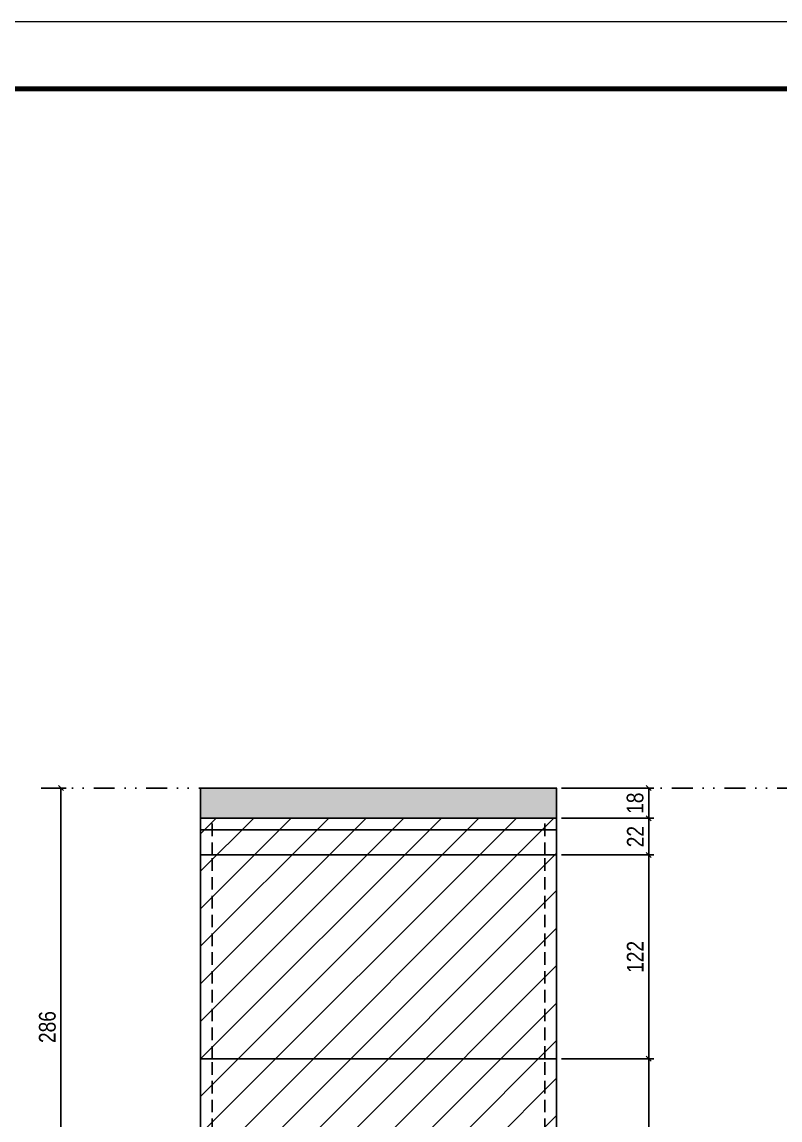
# Model space of a CAD drawing. Extents: x 808 to 7089, y -98 to 17032.
# Drawn here: x 2819 to 3273, y 10632 to 11290 of the extents above; entities that cross this region are included whole.
import ezdxf

# ---------------------------------------------------------------- set-up
doc = ezdxf.new("R2010")
doc.units = 0
for name, pattern in [('DASHED', [0.75, 0.5, -0.25]), ('DIVIDE2', [0.625, 0.25, -0.125, 0, -0.125, 0, -0.125]), ('HIDDEN', [0.375, 0.25, -0.125])]:
    doc.linetypes.add(name, pattern=pattern)
for name, color, linetype in [('COTA', 241, 'Continuous'), ('Nível', 160, 'Continuous'), ('Painéis', 200, 'Continuous'), ('SARR_2.2x7', 40, 'Continuous'), ('Sarrafo de Pressão', 42, 'HIDDEN')]:
    doc.layers.add(name, color=color, linetype=linetype)
for name, color, linetype, lineweight in [('Folhas', 255, 'Continuous', 9), ('REAPROVEITAMENTO', 251, 'Continuous', 9), ('SARRAFO DE PRESSAO', 251, 'DASHED', 9)]:
    doc.layers.add(name, color=color, linetype=linetype, lineweight=lineweight)
doc.styles.add('COTA TECNICA', font='techl___.ttf', dxfattribs={"height": 10})
doc.styles.add('COTA TECNICA-50', font='techl___.ttf', dxfattribs={"height": 10})
doc.dimstyles.new('COTA PAINEL-50', dxfattribs={"dimtxt": 10, "dimasz": 3, "dimexe": 3, "dimexo": 3, "dimgap": 3, "dimtad": 1, "dimdec": 1, "dimzin": 12, "dimdsep": 46, "dimtxsty": 'COTA TECNICA-50', "dimblk1": 'OBLIQUE', "dimblk2": 'OBLIQUE', "dimsah": 1, "dimcen": 0.9, "dimclrd": 4, "dimclre": 4, "dimclrt": 240, "dimadec": 1, "dimazin": 3, "dimtfac": 1, "dimtdec": 1, "dimtmove": 0, "dimatfit": 3, "dimfxl": 1, "dimtolj": 1, "dimtzin": 12, "dimarcsym": 0})
doc.dimstyles.new('PAINEL', dxfattribs={"dimtxt": 10, "dimasz": 3, "dimexe": 3, "dimexo": 3, "dimgap": 3, "dimtad": 1, "dimdec": 1, "dimzin": 12, "dimdsep": 46, "dimtxsty": 'COTA TECNICA', "dimblk1": 'OBLIQUE', "dimblk2": 'OBLIQUE', "dimsah": 1, "dimcen": 0.9, "dimclrd": 4, "dimclre": 4, "dimclrt": 240, "dimadec": 1, "dimazin": 3, "dimtfac": 1, "dimtdec": 1, "dimtmove": 0, "dimatfit": 3, "dimfxl": 1, "dimtolj": 1, "dimtzin": 12, "dimarcsym": 0})

# ---------------------------------------------------------------- blocks, each defined once
blk = doc.blocks.new('9999999999')
at = {"layer": 'Folhas'}
blk.add_lwpolyline([(98138.98, 34190.21), (99623.98, 34190.21), (99623.98, 35240.21), (98138.98, 35240.21)], close=True, dxfattribs=at)
at = {"layer": 'Folhas', "color": 30, "const_width": 3}
blk.add_lwpolyline([(98213.98, 34230.21), (99583.98, 34230.21), (99583.98, 35200.21), (98213.98, 35200.21)], close=True, dxfattribs=at)
blk = doc.blocks.new('_Oblique')
at = {"color": 0, "linetype": 'ByBlock', "lineweight": -2}
blk.add_line((-0.5, -0.5), (0.5, 0.5), dxfattribs=at)
blk = doc.blocks.new('*D717')
at = {"layer": 'COTA', "color": 4, "lineweight": -2, "transparency": 16777216}
for p, q in [((2833.71, 10831.02), (2845.57, 10831.02)), ((2842.57, 10545.02), (2842.57, 10831.02)), ((2833.71, 10545.02), (2845.57, 10545.02))]:
    blk.add_line(p, q, dxfattribs=at)
at = {"layer": 'Defpoints', "color": 0, "transparency": 16777216}
for p in [(2830.71, 10831.02), (2842.57, 10831.02), (2830.71, 10545.02)]:
    blk.add_point(p, dxfattribs=at)
at = {"layer": 'COTA', "color": 4, "lineweight": -2, "transparency": 16777216, "xscale": 3, "yscale": 3, "zscale": 3}
for p, rotation in [((2842.57, 10831.02), 90), ((2842.57, 10545.02), 270)]:
    blk.add_blockref('_Oblique', p, dxfattribs=dict(at, rotation=rotation))
at = {"layer": 'COTA', "color": 240, "transparency": 16777216, "insert": (2834.44, 10688.02), "char_height": 10, "attachment_point": 5, "rotation": 90, "style": 'COTA TECNICA-50'}
blk.add_mtext('\\A1;286', dxfattribs=at)
blk = doc.blocks.new('*D677')
at = {"layer": 'COTA', "color": 4, "linetype": 'ByBlock', "lineweight": -2, "transparency": 16777216}
for p, q in [((3142.12, 10669.02), (3197.2, 10669.02)), ((3194.2, 10545.02), (3194.2, 10669.02)), ((3142.12, 10545.02), (3197.2, 10545.02))]:
    blk.add_line(p, q, dxfattribs=at)
at = {"layer": 'Defpoints', "color": 0, "linetype": 'ByBlock', "transparency": 16777216}
for p in [(3139.12, 10669.02), (3194.2, 10669.02), (3139.12, 10545.02)]:
    blk.add_point(p, dxfattribs=at)
at = {"layer": 'COTA', "color": 4, "linetype": 'ByBlock', "lineweight": -2, "transparency": 16777216, "xscale": 3, "yscale": 3, "zscale": 3}
for p, rotation in [((3194.2, 10669.02), 90), ((3194.2, 10545.02), 270)]:
    blk.add_blockref('_Oblique', p, dxfattribs=dict(at, rotation=rotation))
at = {"layer": 'COTA', "color": 240, "linetype": 'ByBlock', "transparency": 16777216, "insert": (3186.13, 10607.02), "char_height": 10, "attachment_point": 5, "rotation": 90, "style": 'COTA TECNICA'}
blk.add_mtext('\\A1;124', dxfattribs=at)
blk = doc.blocks.new('*D679')
at = {"layer": 'COTA', "color": 4, "linetype": 'ByBlock', "lineweight": -2, "transparency": 16777216}
for p, q in [((3142.12, 10669.02), (3197.2, 10669.02)), ((3194.2, 10545.02), (3194.2, 10669.02)), ((3142.12, 10545.02), (3197.2, 10545.02))]:
    blk.add_line(p, q, dxfattribs=at)
at = {"layer": 'Defpoints', "color": 0, "linetype": 'ByBlock', "transparency": 16777216}
for p in [(3139.12, 10669.02), (3194.2, 10669.02), (3139.12, 10545.02)]:
    blk.add_point(p, dxfattribs=at)
at = {"layer": 'COTA', "color": 4, "linetype": 'ByBlock', "lineweight": -2, "transparency": 16777216, "xscale": 3, "yscale": 3, "zscale": 3}
for p, rotation in [((3194.2, 10669.02), 90), ((3194.2, 10545.02), 270)]:
    blk.add_blockref('_Oblique', p, dxfattribs=dict(at, rotation=rotation))
at = {"layer": 'COTA', "color": 240, "linetype": 'ByBlock', "transparency": 16777216, "insert": (3186.13, 10607.02), "char_height": 10, "attachment_point": 5, "rotation": 90, "style": 'COTA TECNICA'}
blk.add_mtext('\\A1;124', dxfattribs=at)
blk = doc.blocks.new('*D688')
at = {"layer": 'COTA', "color": 4, "lineweight": -2, "transparency": 16777216}
for p, q in [((3142.12, 10791.02), (3197.2, 10791.02)), ((3194.2, 10669.02), (3194.2, 10791.02)), ((3142.12, 10669.02), (3197.2, 10669.02))]:
    blk.add_line(p, q, dxfattribs=at)
at = {"layer": 'Defpoints', "color": 0, "transparency": 16777216}
for p in [(3139.12, 10791.02), (3194.2, 10791.02), (3139.12, 10669.02)]:
    blk.add_point(p, dxfattribs=at)
at = {"layer": 'COTA', "color": 4, "lineweight": -2, "transparency": 16777216, "xscale": 3, "yscale": 3, "zscale": 3}
for p, rotation in [((3194.2, 10791.02), 90), ((3194.2, 10669.02), 270)]:
    blk.add_blockref('_Oblique', p, dxfattribs=dict(at, rotation=rotation))
at = {"layer": 'COTA', "color": 240, "transparency": 16777216, "insert": (3186.14, 10730.02), "char_height": 10, "attachment_point": 5, "rotation": 90, "style": 'COTA TECNICA-50'}
blk.add_mtext('\\A1;122', dxfattribs=at)
blk = doc.blocks.new('*D689')
at = {"layer": 'COTA', "color": 4, "lineweight": -2, "transparency": 16777216}
for p, q in [((3142.12, 10831.02), (3197.2, 10831.02)), ((3194.2, 10813.02), (3194.2, 10831.02)), ((3142.12, 10813.02), (3197.2, 10813.02))]:
    blk.add_line(p, q, dxfattribs=at)
at = {"layer": 'Defpoints', "color": 0, "transparency": 16777216}
for p in [(3139.12, 10831.02), (3194.2, 10831.02), (3139.12, 10813.02)]:
    blk.add_point(p, dxfattribs=at)
at = {"layer": 'COTA', "color": 4, "lineweight": -2, "transparency": 16777216, "xscale": 3, "yscale": 3, "zscale": 3}
for p, rotation in [((3194.2, 10831.02), 90), ((3194.2, 10813.02), 270)]:
    blk.add_blockref('_Oblique', p, dxfattribs=dict(at, rotation=rotation))
at = {"layer": 'COTA', "color": 240, "transparency": 16777216, "insert": (3186.11, 10822.02), "char_height": 10, "attachment_point": 5, "rotation": 90, "style": 'COTA TECNICA-50'}
blk.add_mtext('\\A1;18', dxfattribs=at)
blk = doc.blocks.new('*D706')
at = {"layer": 'COTA', "color": 4, "lineweight": -2, "transparency": 16777216}
for p, q in [((3142.12, 10813.02), (3197.2, 10813.02)), ((3194.2, 10791.02), (3194.2, 10813.02)), ((3142.12, 10791.02), (3197.2, 10791.02))]:
    blk.add_line(p, q, dxfattribs=at)
at = {"layer": 'Defpoints', "color": 0, "transparency": 16777216}
for p in [(3139.12, 10813.02), (3194.2, 10813.02), (3139.12, 10791.02)]:
    blk.add_point(p, dxfattribs=at)
at = {"layer": 'COTA', "color": 4, "lineweight": -2, "transparency": 16777216, "xscale": 3, "yscale": 3, "zscale": 3}
for p, rotation in [((3194.2, 10813.02), 90), ((3194.2, 10791.02), 270)]:
    blk.add_blockref('_Oblique', p, dxfattribs=dict(at, rotation=rotation))
at = {"layer": 'COTA', "color": 240, "transparency": 16777216, "insert": (3186.2, 10802.02), "char_height": 10, "attachment_point": 5, "rotation": 90, "style": 'COTA TECNICA'}
blk.add_mtext('\\A1;22', dxfattribs=at)

msp = doc.modelspace()

# ---------------------------------------------------------------- hatches: boundary and pattern name
at = {"layer": 'COTA', "linetype": 'ByBlock'}
h = msp.add_hatch(dxfattribs=at)
h.set_pattern_fill('AR-CONC', color=256, scale=0.03)
h.set_pattern_definition([(50, (-5397.9673, 6719.023), (5.46554, -0.4781726), [0.5715, -6.2865]), (355, (-5397.9673, 6719.023), (-1.0573026, 5.7317054), [0.4572, -5.0292175]), (100.451445, (-5397.512, 6718.983), (4.4082374, 5.2535326), [0.4857003, -5.3427073]), (46.1842, (-5397.9673, 6720.547), (8.132371, -1.26127), [0.85725, -9.42975]), (96.63556, (-5397.29, 6720.442), (7.122124, 7.422784), [0.728551, -8.014068]), (351.18415, (-5397.967, 6720.547), (7.122124, 7.422784), [0.685799, -7.543792]), (21, (-5397.2053, 6720.166), (4.5484317, -3.067956), [0.5715, -6.2865]), (326, (-5397.2053, 6720.166), (1.854061, 5.525639), [0.4572, -5.0292]), (71.451445, (-5396.8263, 6719.9104), (6.4024926, 2.457683), [0.4857003, -5.342698]), (37.5, (-5397.9673, 6719.023), (0.0926581, 2.53665117), [0, -4.96824, 0, -5.1054, 0, -5.04825]), (7.5, (-5397.9673, 6719.023), (2.0045899, 3.00541724), [0, -2.91084, 0, -4.85394, 0, -1.92405]), (327.5, (-5399.6666, 6719.023), (4.06771786, -0.1718623), [0, -1.905, 0, -5.9436, 0, -7.8867]), (317.5, (-5400.4286, 6719.023), (4.4438754, 0.7627947), [0, -2.4765, 0, -3.94716, 0, -5.6007])])
h.paths.add_polyline_path([(2926.12, 10813.02), (3139.12, 10813.02), (3139.12, 10831.02), (2926.12, 10831.02)])
at = {"layer": 'REAPROVEITAMENTO', "linetype": 'ByBlock'}
h = msp.add_hatch(dxfattribs=at)
h.set_pattern_fill('ANSI31', color=256, scale=5, style=2)
h.set_pattern_definition([(45, (-660.055, 1492.612), (-11.22532, 11.22532), [])])
h.paths.add_polyline_path([(3139.12, 10813.02), (2926.12, 10813.02), (2926.12, 10547.02), (3139.12, 10547.02)])

# ---------------------------------------------------------------- linework, layer by layer
at = {"layer": 'COTA', "linetype": 'ByBlock'}
for p, q in [((2926.12, 10831.02), (2926.12, 10831.02)), ((2926.12, 10813.02), (2926.12, 10831.02)), ((2926.12, 10831.02), (3139.12, 10831.02)), ((3139.12, 10813.02), (3139.12, 10831.02))]:
    msp.add_line(p, q, dxfattribs=at)
at = {"layer": 'Nível', "color": 4, "linetype": 'DIVIDE2', "ltscale": 50}
msp.add_line((2830.71, 10831.02), (3851.67, 10831.02), dxfattribs=at)
at = {"layer": 'Painéis'}
msp.add_line((3105.12, 10813.02), (2926.12, 10813.02), dxfattribs=at)
msp.add_lwpolyline([(3139.12, 10791.02), (3139.12, 10813.02), (2926.12, 10813.02), (2926.12, 10791.02)], dxfattribs=at)
for points in [[(2926.12, 10791.02), (3139.12, 10791.02), (3139.12, 10669.02), (2926.12, 10669.02)], [(2926.12, 10669.02), (3139.12, 10669.02), (3139.12, 10547.02), (2926.12, 10547.02)]]:
    msp.add_lwpolyline(points, close=True, dxfattribs=at)
at = {"layer": 'SARR_2.2x7'}
msp.add_line((2926.12, 10806.02), (3139.12, 10806.02), dxfattribs=at)
at = {"layer": 'Sarrafo de Pressão', "ltscale": 30}
for p, q in [((2933.12, 10791.02), (2933.12, 10813.02)), ((3132.12, 10791.02), (3132.12, 10813.02)), ((2933.12, 10669.02), (2933.12, 10791.02)), ((3132.12, 10669.02), (3132.12, 10791.02)), ((2933.12, 10547.02), (2933.12, 10669.02)), ((3132.12, 10547.02), (3132.12, 10669.02))]:
    msp.add_line(p, q, dxfattribs=at)

# ---------------------------------------------------------------- block references
at = {"layer": 'SARRAFO DE PRESSAO', "color": 6, "linetype": 'ByBlock'}
msp.add_blockref('9999999999', (-95732.31, -23950.6), dxfattribs=at)

# ---------------------------------------------------------------- dimensions: what is measured, and where the dimension line sits
at = {"layer": 'COTA'}
for base, p1, p2, dimstyle, picture, middle in [((2842.57, 10831.02), (2830.71, 10545.02), (2830.71, 10831.02), 'COTA PAINEL-50', '*D717', (2834.44, 10688.02)), ((3194.2, 10831.02), (3139.12, 10813.02), (3139.12, 10831.02), 'COTA PAINEL-50', '*D689', (3186.11, 10822.02)), ((3194.2, 10813.02), (3139.12, 10791.02), (3139.12, 10813.02), 'PAINEL', '*D706', (3186.2, 10802.02)), ((3194.2, 10791.02), (3139.12, 10669.02), (3139.12, 10791.02), 'COTA PAINEL-50', '*D688', (3186.14, 10730.02))]:
    dim = msp.add_linear_dim(base=base, p1=p1, p2=p2, angle=90, dimstyle=dimstyle, dxfattribs=at)
    dim.commit()
    dim.dimension.update_dxf_attribs({"geometry": picture, "text_midpoint": middle})
at = {"layer": 'COTA', "linetype": 'ByBlock'}
for picture in ['*D677', '*D679']:
    dim = msp.add_aligned_dim(p1=(3139.12, 10545.02), p2=(3139.12, 10669.02), distance=-55.08, dimstyle='PAINEL', dxfattribs=at)
    dim.commit()
    dim.dimension.update_dxf_attribs({"geometry": picture, "text_midpoint": (3186.13, 10607.02)})

doc.saveas('drawing.dxf')
